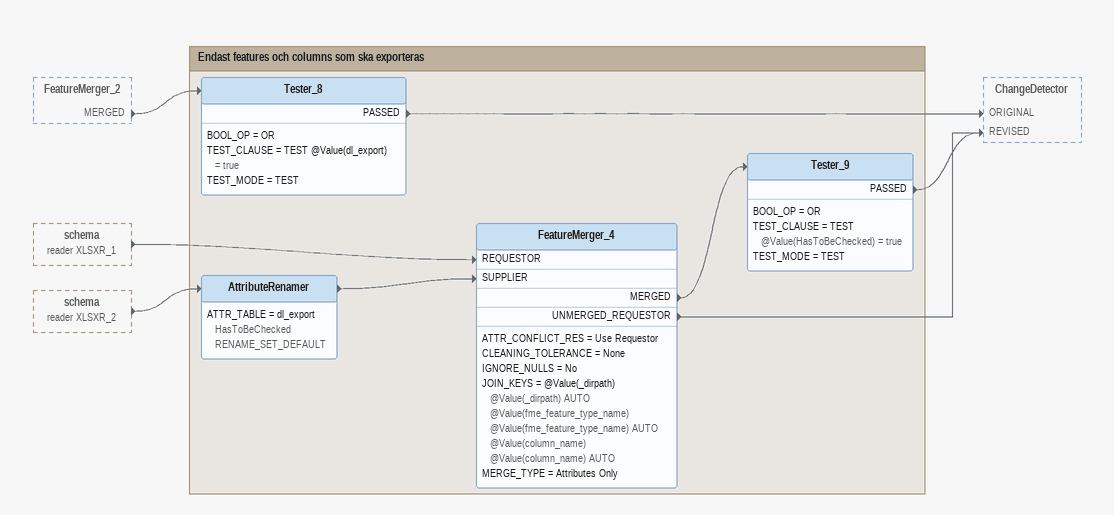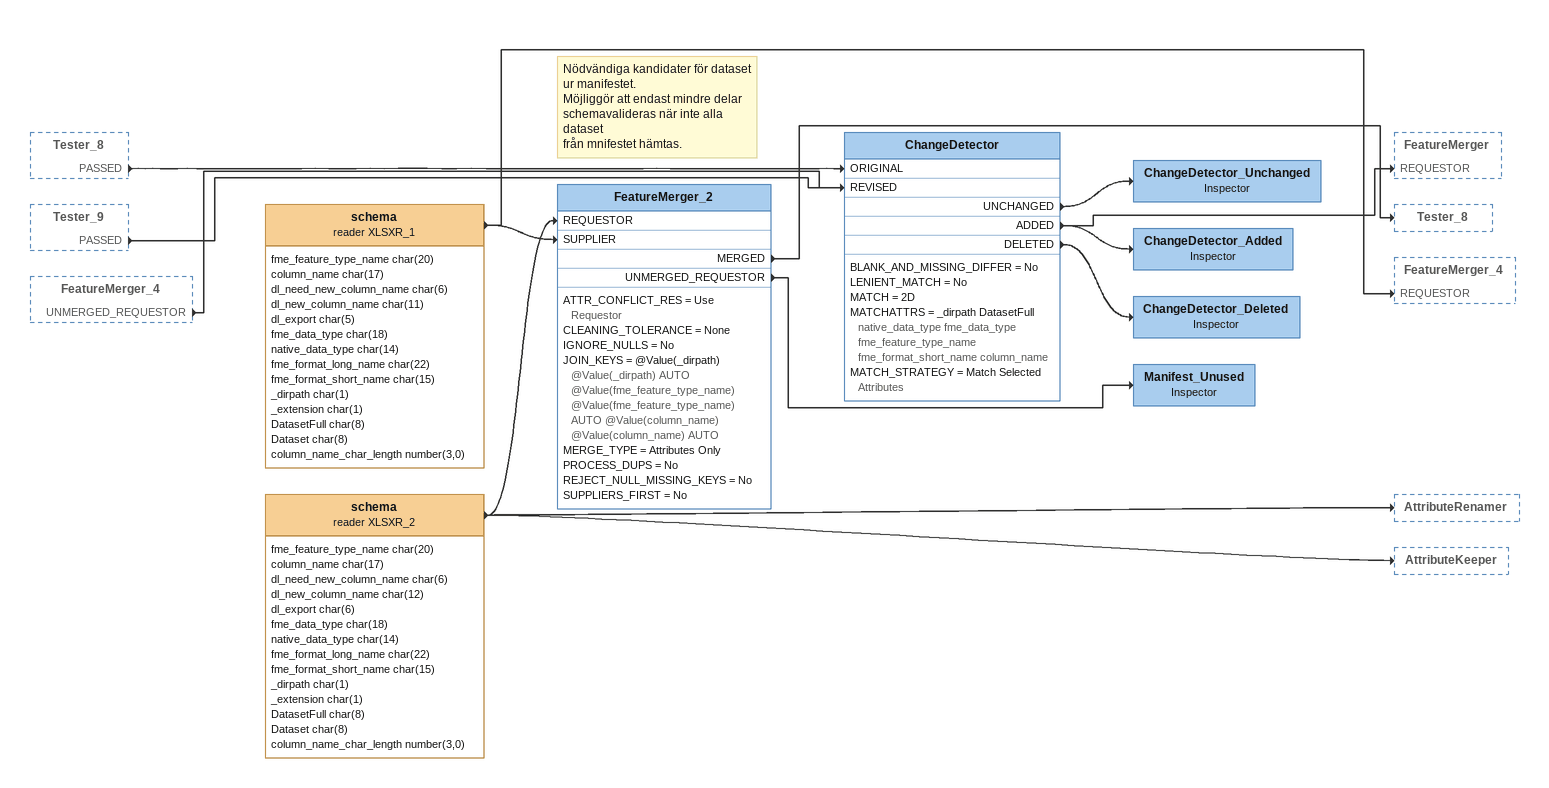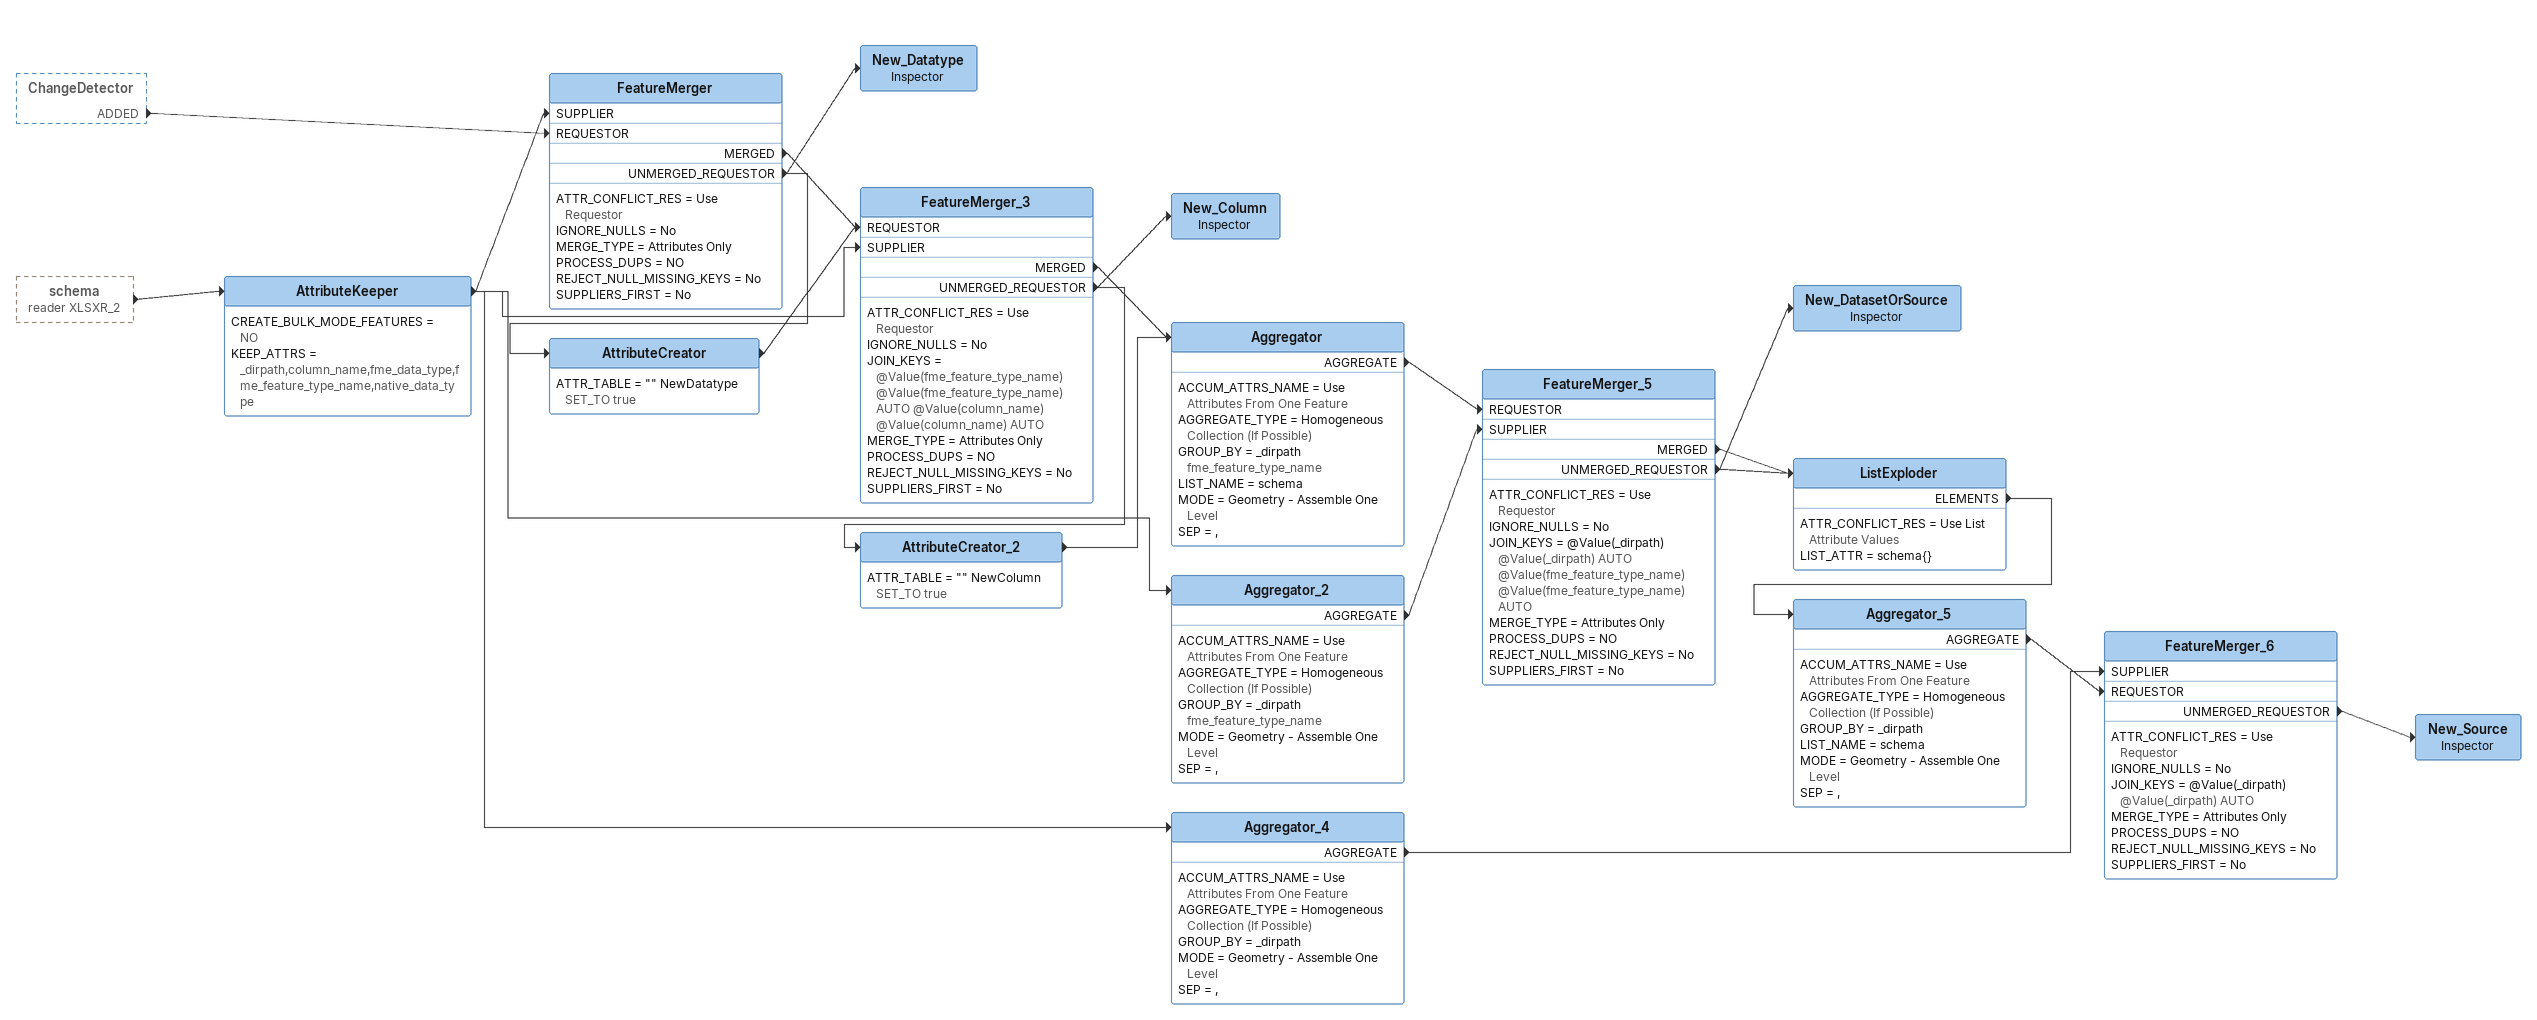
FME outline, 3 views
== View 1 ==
FeatureMerger_2 [outside]
    MERGED -> Tester_8
schema (reader XLSXR_1) [outside]
    -> FeatureMerger_4 [REQUESTOR]
schema (reader XLSXR_2) [outside]
    -> AttributeRenamer

Bookmark: Endast features och columns som ska exporteras
Tester_8
    BOOL_OP = OR
    TEST_CLAUSE = TEST @Value(dl_export) = true
    TEST_MODE = TEST
    PASSED -> ChangeDetector [ORIGINAL]
AttributeRenamer
    ATTR_TABLE = dl_export HasToBeChecked RENAME_SET_DEFAULT
    -> FeatureMerger_4 [SUPPLIER]
FeatureMerger_4
    ATTR_CONFLICT_RES = Use Requestor
    CLEANING_TOLERANCE = None
    IGNORE_NULLS = No
    JOIN_KEYS = @Value(_dirpath) @Value(_dirpath) AUTO @Value(fme_feature_type_name) @Value(fme_feature_type_name) AUTO @Value(column_name) @Value(column_name) AUTO
    MERGE_TYPE = Attributes Only
    MERGED -> Tester_9
    UNMERGED_REQUESTOR -> ChangeDetector [REVISED]
Tester_9
    BOOL_OP = OR
    TEST_CLAUSE = TEST @Value(HasToBeChecked) = true
    TEST_MODE = TEST
    PASSED -> ChangeDetector [REVISED]

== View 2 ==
Tester_8 [outside]
    PASSED -> ChangeDetector [ORIGINAL]
Tester_9 [outside]
    PASSED -> ChangeDetector [REVISED]
FeatureMerger_4 [outside]
    UNMERGED_REQUESTOR -> ChangeDetector [REVISED]
schema (reader XLSXR_1)
    attributes: fme_feature_type_name char(20), column_name char(17), dl_need_new_column_name char(6), dl_new_column_name char(11), dl_export char(5), fme_data_type char(18), native_data_type char(14), fme_format_long_name char(22), fme_format_short_name char(15), _dirpath char(1), _extension char(1), DatasetFull char(8), Dataset char(8), column_name_char_length number(3,0)
    -> FeatureMerger_4 [REQUESTOR]
    -> FeatureMerger_2 [SUPPLIER]
schema (reader XLSXR_2)
    attributes: fme_feature_type_name char(20), column_name char(17), dl_need_new_column_name char(6), dl_new_column_name char(12), dl_export char(6), fme_data_type char(18), native_data_type char(14), fme_format_long_name char(22), fme_format_short_name char(15), _dirpath char(1), _extension char(1), DatasetFull char(8), Dataset char(8), column_name_char_length number(3,0)
    -> FeatureMerger_2 [REQUESTOR]
    -> AttributeRenamer
    -> AttributeKeeper
Note: Nödvändiga kandidater för dataset / ur manifestet. / Möjliggör att endast mindre delar / schemavalideras när inte alla dataset / från mnifestet hämtas.
FeatureMerger_2
    ATTR_CONFLICT_RES = Use Requestor
    CLEANING_TOLERANCE = None
    IGNORE_NULLS = No
    JOIN_KEYS = @Value(_dirpath) @Value(_dirpath) AUTO @Value(fme_feature_type_name) @Value(fme_feature_type_name) AUTO @Value(column_name) @Value(column_name) AUTO
    MERGE_TYPE = Attributes Only
    PROCESS_DUPS = No
    REJECT_NULL_MISSING_KEYS = No
    SUPPLIERS_FIRST = No
    MERGED -> Tester_8
    UNMERGED_REQUESTOR -> Manifest_Unused
Manifest_Unused: Inspector
ChangeDetector
    BLANK_AND_MISSING_DIFFER = No
    LENIENT_MATCH = No
    MATCH = 2D
    MATCHATTRS = _dirpath DatasetFull native_data_type fme_data_type fme_feature_type_name fme_format_short_name column_name
    MATCH_STRATEGY = Match Selected Attributes
    UNCHANGED -> ChangeDetector_Unchanged
    ADDED -> ChangeDetector_Added
    ADDED -> FeatureMerger [REQUESTOR]
    DELETED -> ChangeDetector_Deleted
ChangeDetector_Unchanged: Inspector
ChangeDetector_Added: Inspector
ChangeDetector_Deleted: Inspector

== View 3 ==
ChangeDetector [outside]
    ADDED -> FeatureMerger [REQUESTOR]
schema (reader XLSXR_2) [outside]
    -> AttributeKeeper
AttributeKeeper
    CREATE_BULK_MODE_FEATURES = NO
    KEEP_ATTRS = _dirpath,column_name,fme_data_type,fme_feature_type_name,native_data_type
    -> FeatureMerger [SUPPLIER]
    -> FeatureMerger_3 [SUPPLIER]
    -> Aggregator_2
    -> Aggregator_4
FeatureMerger
    ATTR_CONFLICT_RES = Use Requestor
    IGNORE_NULLS = No
    MERGE_TYPE = Attributes Only
    PROCESS_DUPS = NO
    REJECT_NULL_MISSING_KEYS = No
    SUPPLIERS_FIRST = No
    MERGED -> FeatureMerger_3 [REQUESTOR]
    UNMERGED_REQUESTOR -> New_Datatype
    UNMERGED_REQUESTOR -> AttributeCreator
New_Datatype: Inspector
AttributeCreator
    ATTR_TABLE = "" NewDatatype SET_TO true
    -> FeatureMerger_3 [REQUESTOR]
FeatureMerger_3
    ATTR_CONFLICT_RES = Use Requestor
    IGNORE_NULLS = No
    JOIN_KEYS = @Value(fme_feature_type_name) @Value(fme_feature_type_name) AUTO @Value(column_name) @Value(column_name) AUTO
    MERGE_TYPE = Attributes Only
    PROCESS_DUPS = NO
    REJECT_NULL_MISSING_KEYS = No
    SUPPLIERS_FIRST = No
    MERGED -> Aggregator
    UNMERGED_REQUESTOR -> New_Column
    UNMERGED_REQUESTOR -> AttributeCreator_2
New_Column: Inspector
AttributeCreator_2
    ATTR_TABLE = "" NewColumn SET_TO true
    -> Aggregator
Aggregator
    ACCUM_ATTRS_NAME = Use Attributes From One Feature
    AGGREGATE_TYPE = Homogeneous Collection (If Possible)
    GROUP_BY = _dirpath fme_feature_type_name
    LIST_NAME = schema
    MODE = Geometry - Assemble One Level
    SEP = ,
    AGGREGATE -> FeatureMerger_5 [REQUESTOR]
Aggregator_2
    ACCUM_ATTRS_NAME = Use Attributes From One Feature
    AGGREGATE_TYPE = Homogeneous Collection (If Possible)
    GROUP_BY = _dirpath fme_feature_type_name
    MODE = Geometry - Assemble One Level
    SEP = ,
    AGGREGATE -> FeatureMerger_5 [SUPPLIER]
FeatureMerger_5
    ATTR_CONFLICT_RES = Use Requestor
    IGNORE_NULLS = No
    JOIN_KEYS = @Value(_dirpath) @Value(_dirpath) AUTO @Value(fme_feature_type_name) @Value(fme_feature_type_name) AUTO
    MERGE_TYPE = Attributes Only
    PROCESS_DUPS = NO
    REJECT_NULL_MISSING_KEYS = No
    SUPPLIERS_FIRST = No
    MERGED -> ListExploder
    UNMERGED_REQUESTOR -> New_DatasetOrSource
    UNMERGED_REQUESTOR -> ListExploder
New_DatasetOrSource: Inspector
ListExploder
    ATTR_CONFLICT_RES = Use List Attribute Values
    LIST_ATTR = schema{}
    ELEMENTS -> Aggregator_5
Aggregator_5
    ACCUM_ATTRS_NAME = Use Attributes From One Feature
    AGGREGATE_TYPE = Homogeneous Collection (If Possible)
    GROUP_BY = _dirpath
    LIST_NAME = schema
    MODE = Geometry - Assemble One Level
    SEP = ,
    AGGREGATE -> FeatureMerger_6 [REQUESTOR]
Aggregator_4
    ACCUM_ATTRS_NAME = Use Attributes From One Feature
    AGGREGATE_TYPE = Homogeneous Collection (If Possible)
    GROUP_BY = _dirpath
    MODE = Geometry - Assemble One Level
    SEP = ,
    AGGREGATE -> FeatureMerger_6 [SUPPLIER]
FeatureMerger_6
    ATTR_CONFLICT_RES = Use Requestor
    IGNORE_NULLS = No
    JOIN_KEYS = @Value(_dirpath) @Value(_dirpath) AUTO
    MERGE_TYPE = Attributes Only
    PROCESS_DUPS = NO
    REJECT_NULL_MISSING_KEYS = No
    SUPPLIERS_FIRST = No
    UNMERGED_REQUESTOR -> New_Source
New_Source: Inspector
